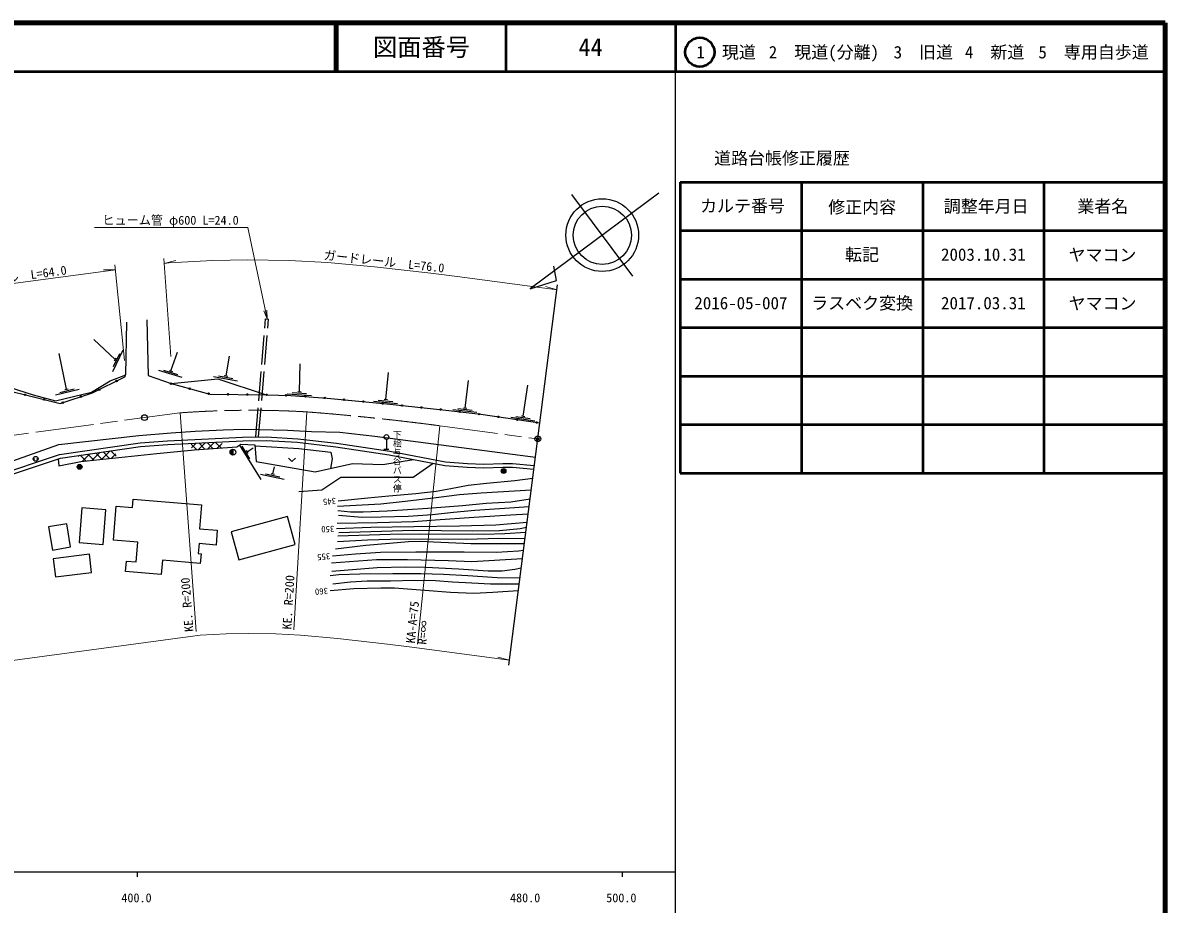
# Model space of a CAD drawing. Units: millimetres at full size, sheet at 1:1000; details may follow other scales. Extents: x 40000 to 680000, y 20000 to 380000.
# Drawn here: x 444407 to 680000, y 198357 to 380000 of the extents above; entities that cross this region are included whole.
import ezdxf
from ezdxf.enums import TextEntityAlignment as Align

# ---------------------------------------------------------------- set-up
doc = ezdxf.new("R2010")
doc.units = ezdxf.units.MM
doc.header["$LTSCALE"] = 1000
doc.header["$PDMODE"] = 32
doc.header["$PDSIZE"] = 500
doc.linetypes.add('CHAIN', pattern=[18.5, 12, -1.5, 3.5, -1.5])
doc.linetypes.add('DASHED', pattern=[7.5, 6, -1.5])
for name, color, linetype, lineweight in [('M-BGD', 7, 'Continuous', 25), ('M-BMK', 2, 'CHAIN', 13), ('M-BMK-OTRS', 5, 'Continuous', 25), ('M-BMK-SRVR', 3, 'Continuous', 25), ('M-STR-HTXT', 7, 'Continuous', 13), ('M-TTL', 2, 'Continuous', 140), ('M-TTL-BAND', 7, 'Continuous', 25), ('M-TTL-FRAM', 2, 'Continuous', 50), ('M-TTL-LINE', 7, 'Continuous', 50)]:
    doc.layers.add(name, color=color, linetype=linetype, lineweight=lineweight)
for name, color, linetype in [('M-BMK-HTXT', 7, 'Continuous'), ('M-OTRS', 6, 'Continuous'), ('M-TTL-TXT', 7, 'Continuous')]:
    doc.layers.add(name, color=color, linetype=linetype)
doc.styles.add('@ＭＳ ゴシック', font='')
doc.styles.add('ＭＳ ゴシック', font='')
doc.styles.get('@ＭＳ ゴシック').set_extended_font_data('@MS Gothic')
doc.styles.get('ＭＳ ゴシック').set_extended_font_data('MS Gothic')

# ---------------------------------------------------------------- blocks, each defined once
blk = doc.blocks.new('open_arrow')
at = {"color": 0, "linetype": 'Continuous', "lineweight": -2}
blk.add_lwpolyline([(7.5, 1.25), (0, 0), (7.5, -1.25)], dxfattribs=at)

msp = doc.modelspace()

# ---------------------------------------------------------------- hatches: boundary and pattern name
at = {"layer": 'M-BGD'}
for points in [[(463598, 306117, -0.41421), (463666, 306318, -0.41421), (463867, 306250, -1)], [(460013, 304342, -0.41421), (460081, 304543, -0.41421), (460282, 304475, -1)], [(474833, 305675, -1), (475123, 305598, -1)], [(478696, 304638, -1), (478986, 304560, -1)], [(444733, 303371, -1), (445024, 303298, -1)], [(448614, 302402, -1), (448905, 302329, -1)], [(452487, 301666, -1), (452772, 301759, -0.41421), (452676, 301570, -0.41421)], [(456287, 302913, -1), (456572, 303006, -0.41421), (456476, 302817, -0.41421)], [(482559, 303601, -1), (482849, 303523, -1)], [(486544, 303444, -1), (486844, 303441, -1)], [(490544, 303399, -1), (490844, 303396, -1)], [(494543, 303355, -1), (494843, 303347, -1)], [(498542, 303245, -1), (498842, 303236, -1)], [(502534, 303007, -0.41421), (502694, 303146, -0.41421), (502833, 302986, -1)], [(506524, 302721, -0.41421), (506684, 302860, -0.41421), (506823, 302700, -1)], [(510506, 302345, -0.41421), (510670, 302480, -0.41421), (510804, 302316, -1)], [(514486, 301952, -0.41421), (514650, 302086, -0.41421), (514785, 301922, -1)], [(518467, 301558, -0.41421), (518631, 301693, -0.41421), (518766, 301529, -1)], [(522446, 301150, -0.41421), (522611, 301284, -0.41421), (522744, 301119, -1)], [(526425, 300737, -0.41421), (526589, 300870, -0.41421), (526723, 300706, -1)], [(530403, 300323, -0.41421), (530568, 300457, -0.41421), (530702, 300292, -1)], [(534376, 299859, -0.41421), (534543, 299990, -0.41421), (534674, 299823, -1)], [(538348, 299385, -0.41421), (538515, 299516, -0.41421), (538646, 299349, -1)], [(542307, 298816, -1), (542604, 298773, -1)], [(546265, 298234, -1), (546561, 298190, -1)], [(550222, 297651, -1), (550519, 297608, -1)], [(487744, 292105), (487744, 290905, -1)], [(455612, 288494, -1), (456612, 288494, -1)], [(543062, 287625, -1), (544062, 287625, -1)]]:
    msp.add_hatch(color=256, dxfattribs=at).paths.add_polyline_path(points)

# ---------------------------------------------------------------- linework, layer by layer
at = {"layer": 'M-BGD', "linetype": 'DASHED'}
for p, q in [((492437, 294655), (494466, 319006)), ((493040, 294662), (495064, 318956)), ((494466, 319006), (495064, 318956))]:
    msp.add_line(p, q, dxfattribs=at)
at = {"layer": 'M-BGD'}
for p, q in [((463474, 310630), (459025, 314761)), ((453438, 304486), (451891, 311821)), ((462956, 308112), (465079, 312639)), ((463109, 309144), (464383, 311861)), ((474954, 308260), (476282, 312142)), ((486306, 307258), (487058, 311333)), ((463326, 310313), (463623, 310947)), ((501461, 303987), (501568, 309689)), ((472386, 308392), (477182, 306977)), ((473430, 308396), (476308, 307548)), ((474618, 308359), (475289, 308161)), ((483738, 307122), (488655, 306214)), ((484776, 307235), (487726, 306691)), ((485961, 307322), (486650, 307194)), ((519241, 302386), (519789, 307933)), ((535622, 300616), (536302, 306315)), ((451149, 303316), (456009, 304490)), ((452050, 303842), (454966, 304547)), ((453098, 304404), (453778, 304568)), ((501112, 304012), (501810, 303962)), ((547592, 298948), (548531, 305324)), ((498924, 303567), (503912, 303209)), ((499943, 303795), (502936, 303580)), ((516694, 302035), (521670, 301543)), ((517719, 302235), (520704, 301940)), ((518893, 302421), (519589, 302352)), ((533069, 300317), (538034, 299725)), ((534097, 300496), (537076, 300141)), ((535275, 300658), (535970, 300575)), ((545031, 298719), (549978, 297990)), ((546064, 298870), (549032, 298433)), ((547246, 298999), (547938, 298897)), ((479132, 293170), (480274, 292028)), ((480180, 293391), (479181, 292392)), ((482072, 293486), (480640, 292054)), ((480682, 293416), (481948, 292150)), ((482392, 293502), (483623, 292272)), ((483963, 293581), (482577, 292195)), ((484102, 293588), (485297, 292393)), ((485503, 293326), (484514, 292336)), ((489088, 292990), (493458, 285861)), ((489599, 292731), (491167, 290173)), ((490639, 291608), (491918, 292392)), ((519386, 294127), (519386, 292127)), ((446542, 290132), (446867, 290132)), ((447217, 290132), (447542, 290132)), ((451693, 290150), (451834, 288721)), ((456120, 290883), (455828, 290592)), ((456255, 290903), (457431, 289726)), ((458222, 291189), (456680, 289648)), ((457822, 291131), (459058, 289895)), ((460325, 291496), (458685, 289856)), ((459390, 291360), (460685, 290064)), ((462427, 291802), (460690, 290065)), ((460957, 291588), (462312, 290233)), ((462525, 291816), (463643, 290698)), ((463593, 291172), (462694, 290273)), ((487744, 292105), (487744, 290905)), ((490456, 291907), (490822, 291310)), ((518886, 292127), (519886, 292127)), ((495977, 287056), (496281, 288525)), ((493407, 286976), (498303, 285961)), ((494447, 287067), (497384, 286458)), ((495634, 287127), (496319, 286985))]:
    msp.add_line(p, q, dxfattribs=at)
for points in [[(418184, 298506), (420814, 303143), (426260, 303610), (436337, 306535), (446524, 303332), (451114, 302073), (458532, 303865), (462449, 306189), (465620, 307448), (465848, 318339)], [(470012, 318786), (470274, 307332), (474978, 305637), (484631, 306603), (494577, 303354)], [(421769, 301853), (434931, 305819), (452087, 301535), (458777, 303730), (465412, 307016)], [(474978, 305637), (482997, 303484), (494577, 303354), (499653, 303214), (507173, 302675), (519510, 301455), (531018, 300259), (538863, 299323), (551043, 297530)], [(344358, 277305), (355568, 278313), (373343, 280038), (393112, 282759), (404319, 284323), (411304, 285091), (418712, 285091), (438371, 286501), (451988, 291039), (468574, 293456), (474273, 293845), (489739, 294623), (494608, 294681), (501102, 294293), (509083, 293363), (520104, 291720), (531571, 289516), (536092, 289158), (539512, 289059), (543380, 289170), (545407, 289180), (549888, 288783)], [(438944, 288583), (451855, 293065), (468316, 294960), (475010, 295511), (479929, 295814), (485714, 296119), (489976, 296284), (498960, 296044), (503969, 295808), (509753, 295622), (516971, 294782), (550140, 290515)], [(313128, 274982), (325339, 275182), (339653, 276129), (355638, 277566), (373430, 279293), (393215, 282017), (404412, 283578), (411345, 284341), (418739, 284341), (438519, 285760), (452162, 290306), (468654, 292710), (474318, 293096), (489763, 293873), (494590, 293931), (501037, 293545), (508984, 292619), (519978, 290981), (531470, 288772), (536052, 288409), (539512, 288308), (543392, 288420), (545376, 288430), (549821, 288036)], [(451834, 288721), (456342, 289613), (472027, 291244), (479784, 291992), (488554, 292631), (489353, 293168), (492274, 293029), (492541, 289606), (504683, 287437), (512427, 289163), (518620, 288990), (524960, 290023)], [(492290, 292830), (501359, 292273), (507941, 291508), (508200, 290160), (507870, 288147)], [(499163, 290294), (499913, 289594), (500663, 290294)], [(501337, 283437), (506075, 283780), (509967, 286342), (524902, 286342), (529003, 289246)], [(509415, 281514), (515570, 282097), (519883, 282507), (525455, 283005), (529623, 283478), (532686, 284049), (536278, 284688), (540030, 285124), (545892, 285692), (549582, 286174)], [(549264, 283705), (538945, 283079), (534456, 282687), (529126, 282035), (522628, 281305), (518270, 280795), (509324, 280300)], [(509375, 279488), (511976, 279225), (514606, 279225), (519564, 279429), (527904, 279955), (535101, 280552), (539991, 280998), (545075, 281281), (549028, 281866)], [(509236, 276867), (517570, 277029), (525000, 277252), (529515, 277587), (537454, 278142), (545036, 278594), (548629, 278772)], [(548818, 280237), (537646, 279513), (533251, 279113), (528911, 278618), (523885, 278257), (518305, 278085), (514369, 278058), (509506, 278472)], [(548402, 277001), (541957, 276436), (534471, 276234), (525055, 276091), (516146, 275982), (509099, 275713)], [(509569, 274937), (518383, 275250), (524906, 275442), (530776, 275365), (537078, 275327), (542741, 275363), (547008, 275788), (548276, 276023)], [(509278, 273077), (515493, 273445), (520183, 273610), (526869, 273644), (535936, 273610), (542586, 273784), (547983, 273748)], [(548139, 274962), (543790, 274660), (539455, 274557), (526264, 274641), (520175, 274536), (509337, 274201)], [(508243, 270126), (513043, 270563), (518150, 270913), (525470, 270979), (535423, 270945), (542115, 270895), (546610, 271199), (547669, 271305)], [(547834, 272592), (536833, 272654), (529097, 272975), (526500, 273085), (523928, 273014), (520022, 272700), (515166, 272249), (508905, 271555)], [(547441, 269535), (536973, 268915), (532179, 269095), (523771, 269343), (517367, 269343), (508042, 268605)], [(546926, 265530), (542223, 265626), (536185, 266014), (531152, 266308), (526501, 266441), (520744, 266441), (513903, 266379), (509609, 266200), (507795, 266005)], [(508112, 266977), (517473, 267763), (523360, 267901), (527513, 267843), (534254, 267484), (540380, 267071), (543243, 267065), (545877, 267372), (547202, 267675)], [(508359, 264393), (511949, 264813), (515421, 264985), (520199, 264985), (525089, 265117), (529545, 265038), (533002, 264817), (537002, 264583), (540874, 264410), (546778, 264379)], [(546593, 262947), (541312, 262569), (537401, 262409), (532623, 262624), (527281, 262994), (521081, 263456), (518271, 263496), (512652, 263360), (507764, 262957)]]:
    msp.add_lwpolyline(points, dxfattribs=at)
for points in [[(463080, 273368), (463669, 280416), (467034, 280134), (467178, 281859), (481242, 280682), (480828, 275739), (484511, 275431), (484255, 272365), (480751, 272658), (480579, 270596), (481163, 270547), (480998, 268576), (473179, 269230), (472935, 266308), (465608, 266921), (465789, 269081), (467794, 268913), (468131, 272945)], [(456015, 272881), (460949, 272480), (461531, 279640), (456597, 280042)], [(488941, 269295), (500546, 272455), (498958, 278287), (487353, 275127)], [(449690, 276107), (450501, 271338), (454260, 271977), (453449, 276746)], [(450636, 269551), (451112, 265789), (458599, 266737), (458123, 270499)]]:
    msp.add_lwpolyline(points, close=True, dxfattribs=at)
for centre, radius in [((463732, 306184), 150), ((460148, 304409), 150), ((474978, 305637), 150), ((478841, 304599), 150), ((444879, 303335), 150), ((448760, 302366), 150), ((452629, 301713), 150), ((456430, 302960), 150), ((482704, 303562), 150), ((486694, 303442), 150), ((490694, 303398), 150), ((494693, 303351), 150), ((498692, 303241), 150), ((502684, 302997), 150), ((506673, 302710), 150), ((510655, 302330), 150), ((514636, 301937), 150), ((518616, 301544), 150), ((522595, 301135), 150), ((526574, 300721), 150), ((530552, 300308), 150), ((534525, 299841), 150), ((538497, 299367), 150), ((542456, 298795), 150), ((546413, 298212), 150), ((550370, 297629), 150), ((519386, 294627), 500), ((447042, 290132), 500), ((487744, 291505), 600), ((456112, 288494), 500), ((543562, 287625), 500)]:
    msp.add_circle(centre, radius, dxfattribs=at)
msp.add_arc((465346, 307150), 150, 296.34788, 116.34788, dxfattribs=at)
at = {"layer": 'M-BMK'}
for p, q in [((373724, 285749), (476772, 299614)), ((530428, 296956), (550621, 294253))]:
    msp.add_line(p, q, dxfattribs=at)
for centre, radius, start, end in [((491425, 100151), 200000, 86.6905, 94.20135), ((462236, -224095), 525494, 82.54387, 85.55416)]:
    msp.add_arc(centre, radius, start, end, dxfattribs=at)
at = {"layer": 'M-BMK-OTRS'}
msp.add_line((544624, 247637), (554705, 325992), dxfattribs=at)
at = {"layer": 'M-BMK-SRVR'}
for p, q in [((575545, 344890), (549065, 325147)), ((570196, 327805), (557644, 344641)), ((554451, 326910), (553927, 329865)), ((549065, 325147), (554451, 326910))]:
    msp.add_line(p, q, dxfattribs=at)
for centre, radius in [((563895, 336257), 7500), ((563920, 336223), 6000), ((469499, 298635), 600), ((550621, 294253), 600)]:
    msp.add_circle(centre, radius, dxfattribs=at)
at = {"layer": 'M-OTRS'}
msp.add_point((550621, 294253), dxfattribs=at)
at = {"layer": 'M-STR-HTXT'}
for p, q in [((465370, 310400), (463392, 330102)), ((474898, 311212), (473471, 331429)), ((473542, 330431), (475933, 330986)), ((418929, 323110), (463492, 329106)), ((463492, 329106), (461037, 329121)), ((554577, 325000), (552213, 325662)), ((480147, 254578), (476858, 299620)), ((500314, 254882), (502970, 299818)), ((525790, 251974), (530428, 296956)), ((544751, 248629), (542387, 249290))]:
    msp.add_line(p, q, dxfattribs=at)
for points in [[(494792, 318979), (490837, 337797), (459171, 337797)], [(473542, 330431), (474501, 330531), (483601, 331019), (490773, 331150), (499347, 331015), (507243, 330576), (516957, 329702), (528585, 328429), (534539, 327682), (554577, 325000)], [(313396, 235594), (318509, 235643), (327087, 235855), (342785, 236595), (354031, 237407), (364602, 238382), (373548, 239371), (379475, 240108), (481004, 253769), (486371, 254057), (490873, 254139), (496601, 254049), (501652, 253768), (509319, 253078), (519599, 251953), (524636, 251321), (544751, 248629)]]:
    msp.add_lwpolyline(points, dxfattribs=at)
at = {"layer": 'M-TTL'}
for p, q in [((680000, 380000), (40000, 380000)), ((680000, 20000), (680000, 380000))]:
    msp.add_line(p, q, dxfattribs=at)
at = {"layer": 'M-TTL-BAND'}
for p, q in [((579000, 20000), (579000, 370000)), ((40000, 205000), (579000, 205000)), ((468000, 205000), (468000, 204000)), ((568000, 205000), (568000, 204000))]:
    msp.add_line(p, q, dxfattribs=at)
at = {"layer": 'M-TTL-FRAM'}
for p, q in [((580000, 347197), (580000, 287197)), ((580000, 347197), (680000, 347197)), ((580000, 287197), (680000, 287197))]:
    msp.add_line(p, q, dxfattribs=at)
at = {"layer": 'M-TTL-LINE'}
for p, q in [((508747, 380000), (508747, 370000)), ((509247, 380000), (509247, 370000)), ((543997, 380000), (543997, 370000)), ((579000, 380000), (579000, 370000)), ((40000, 370000), (680000, 370000)), ((605000, 347197), (605000, 287197)), ((630000, 347197), (630000, 287197)), ((655000, 347197), (655000, 287197)), ((580000, 337197), (680000, 337197)), ((580000, 327197), (680000, 327197)), ((580000, 317197), (680000, 317197)), ((580000, 307197), (680000, 307197)), ((580000, 297197), (680000, 297197))]:
    msp.add_line(p, q, dxfattribs=at)
msp.add_circle((584031, 373958), 3000, dxfattribs=at)

# ---------------------------------------------------------------- block references
at = {"layer": 'M-STR-HTXT', "xscale": 240, "yscale": 240, "rotation": 101.9}
msp.add_blockref('open_arrow', (494792, 318979), dxfattribs=at)

# ---------------------------------------------------------------- texts
at = {"layer": 'M-BGD', "style": 'ＭＳ ゴシック'}
for s, rotation, p in [('345', 185.405, (507637, 281346)), ('350', 182.189, (507293, 275644)), ('355', 185.21, (506458, 269963)), ('360', 184.707, (505989, 262811))]:
    msp.add_text(s, height=1320, rotation=rotation, dxfattribs=at).set_placement(p, align=Align.MIDDLE_CENTER)
at = {"layer": 'M-BMK-HTXT', "style": '@ＭＳ ゴシック'}
msp.add_text('下桧与谷バス停', height=1320, rotation=270, dxfattribs=at).set_placement((521586, 296099), align=Align.MIDDLE_LEFT)
at = {"layer": 'M-STR-HTXT', "style": 'ＭＳ ゴシック'}
msp.add_text('ヒューム管 φ600 L=24.0', height=1833, dxfattribs=at).set_placement((488921, 337847), align=Align.BOTTOM_RIGHT)
for s, rotation, p in [('ガードレール\u3000L=76.0', 353.755, (518757, 329349)), ('ガードレール\u3000L=64.0', 7.663, (441231, 325955))]:
    msp.add_text(s, height=1833, rotation=rotation, dxfattribs=at).set_placement(p, align=Align.BOTTOM_CENTER)
for s, rotation, p in [('KE. R=200', 94.177, (480147, 254578)), ('KE. R=200', 86.617, (500314, 254882)), ('KA-A=75', 84.113, (525790, 251974))]:
    msp.add_text(s, height=1833, rotation=rotation, dxfattribs=at).set_placement(p, align=Align.BOTTOM_LEFT)
msp.add_text('R=∞', height=1833, rotation=84.113, dxfattribs=at).set_placement((525790, 251974), align=Align.TOP_LEFT)
at = {"layer": 'M-TTL-BAND', "style": 'ＭＳ ゴシック'}
for s, p in [('400.0', (467844, 198195)), ('480.0', (548000, 198195)), ('500.0', (567844, 198195))]:
    msp.add_text(s, height=1833, dxfattribs=at).set_placement(p, align=Align.BOTTOM_CENTER)
at = {"layer": 'M-TTL-TXT', "style": 'ＭＳ ゴシック'}
for s, height, p in [('図面番号', 3666, (526622, 375000)), ('44', 3666, (561497, 375000)), ('1\u3000現道', 2566, (589448, 373958)), ('2\u3000現道(分離)', 2566, (609619, 373958)), ('3\u3000旧道', 2566, (630121, 373958)), ('4\u3000新道', 2566, (644824, 373958)), ('5\u3000専用自歩道', 2566, (665228, 373958)), ('道路台帳修正履歴', 2566, (600968, 352113)), ('カルテ番号', 2566, (592839, 342277)), ('修正内容', 2566, (617509, 342023)), ('調整年月日', 2566, (643089, 342197)), ('業者名', 2566, (667134, 342197)), ('転記', 2566, (617500, 332245)), ('2003.10.31', 2566, (642500, 332245)), ('ヤマコン', 2566, (667077, 332189)), ('2016-05-007', 2566, (592500, 322245)), ('ラスベク変換', 2566, (617500, 322245)), ('2017.03.31', 2566, (642500, 322245)), ('ヤマコン', 2566, (667077, 322189))]:
    msp.add_text(s, height=height, dxfattribs=at).set_placement(p, align=Align.MIDDLE_CENTER)

doc.saveas('drawing.dxf')
